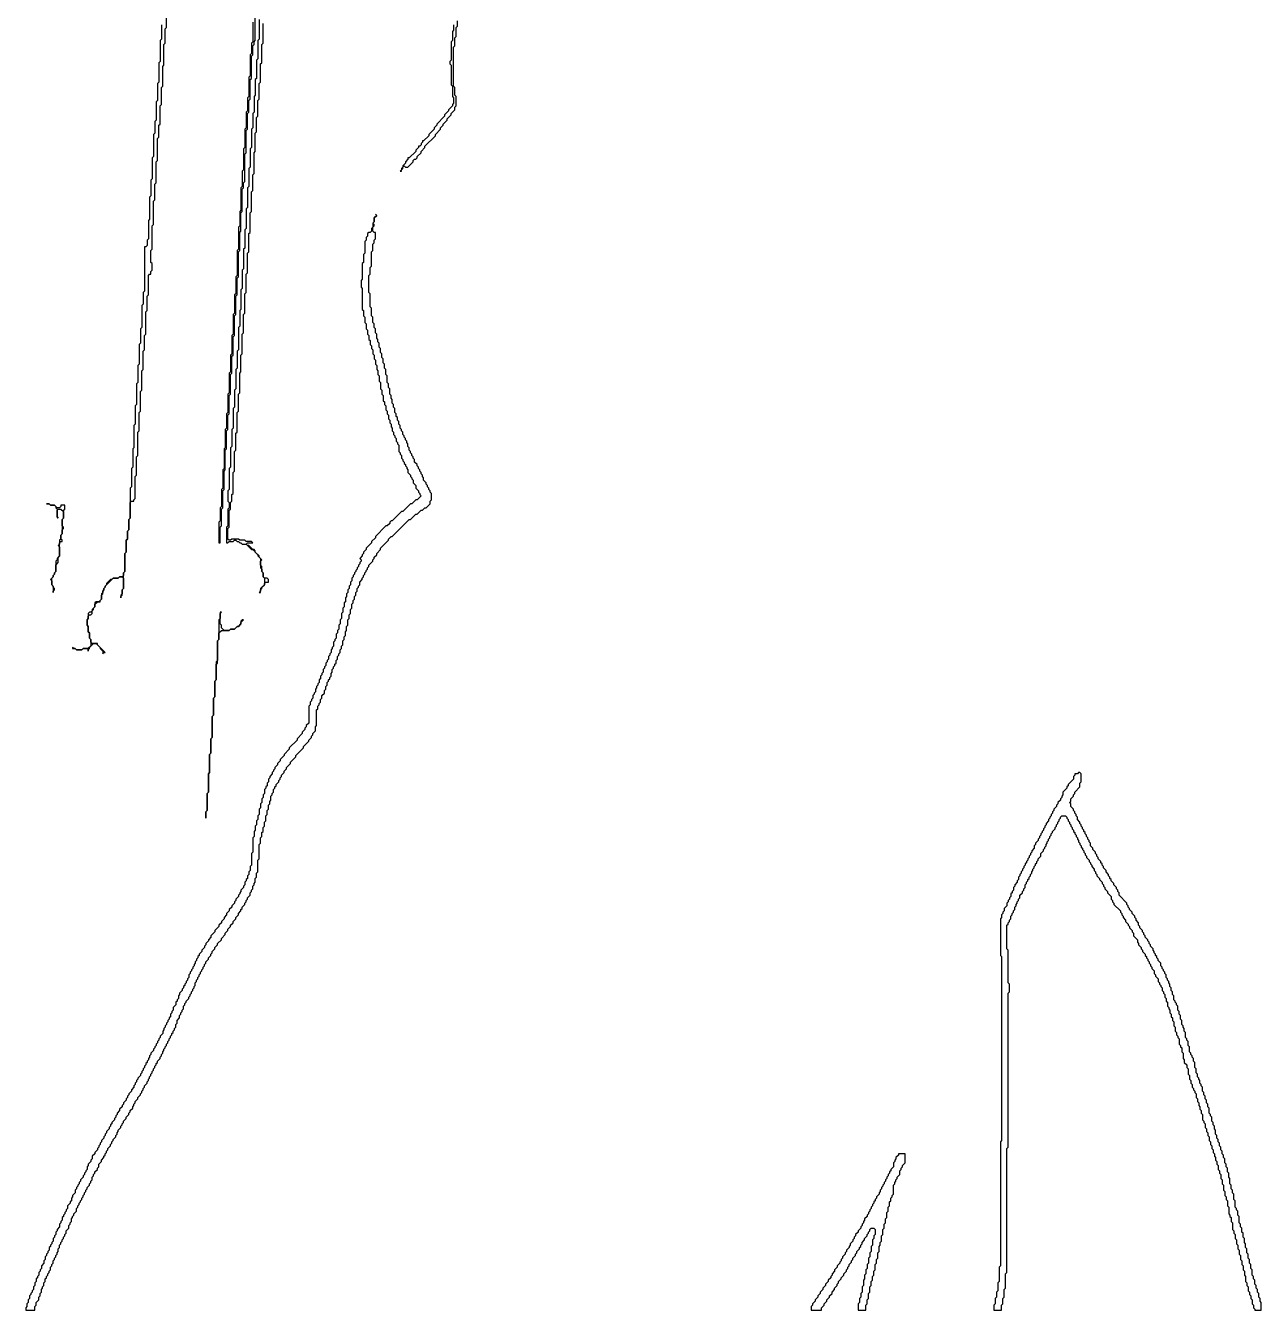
# Model space of a CAD drawing. Header units: metres. Extents: x 0 to 100, y 0 to 141.
# Drawn here: x 0.83 to 24.5, y 0.03 to 24.63 of the extents above; entities that cross this region are included whole.
import ezdxf

# ---------------------------------------------------------------- set-up
doc = ezdxf.new("R2010")
doc.units = ezdxf.units.M

msp = doc.modelspace()

# ---------------------------------------------------------------- linework, layer by layer
for points in [[(3.425, 24.65), (3.425, 24.375), (3.4, 24.35), (3.4, 23.95), (3.375, 23.925), (3.375, 23.55), (3.35, 23.525), (3.35, 23.2), (3.325, 23.175), (3.325, 22.825), (3.3, 22.8), (3.3, 22.575), (3.275, 22.55), (3.275, 22.125), (3.25, 22.1), (3.25, 21.7), (3.225, 21.675), (3.225, 21.375), (3.2, 21.35), (3.2, 20.925), (3.175, 20.9), (3.175, 20.55), (3.15, 20.525), (3.15, 20.425), (3.125, 20.4), (3.1, 20.4), (3.1, 19.55), (3.075, 19.525), (3.075, 19.3), (3.05, 19.275), (3.05, 18.85), (3.025, 18.825), (3.025, 18.55), (3, 18.525), (3, 18.15), (2.975, 18.125), (2.975, 17.8), (2.95, 17.775), (2.95, 17.375), (2.925, 17.35), (2.925, 17), (2.9, 16.975), (2.9, 16.55), (2.875, 16.525), (2.875, 16.175), (2.85, 16.15), (2.85, 15.8), (2.825, 15.775), (2.825, 15.2), (2.8, 15.175), (2.8, 14.975), (2.775, 14.95), (2.775, 14.8), (2.75, 14.775), (2.75, 14.55), (2.725, 14.525), (2.725, 14.175), (2.7, 14.15), (2.7, 14.1), (2.675, 14.075), (2.625, 14.075), (2.6, 14.05), (2.5, 14.05), (2.475, 14.025), (2.45, 14.025), (2.375, 13.95), (2.375, 13.925), (2.35, 13.9), (2.35, 13.875), (2.325, 13.85), (2.325, 13.825), (2.3, 13.8), (2.3, 13.775), (2.275, 13.75), (2.275, 13.65), (2.225, 13.6), (2.175, 13.6), (2.15, 13.575), (2.15, 13.5), (2.1, 13.45), (2.1, 13.425), (2.075, 13.4), (2.05, 13.4), (2.025, 13.375), (2.025, 13.275), (2, 13.25), (2, 13.15), (2.025, 13.125), (2.025, 13.025), (2.05, 13), (2.05, 12.9), (2.075, 12.875), (2.075, 12.75), (2.025, 12.7), (1.925, 12.7), (1.9, 12.675), (1.8, 12.675), (1.775, 12.7), (1.75, 12.7), (1.725, 12.725), (1.725, 12.7), (1.775, 12.7), (1.8, 12.675), (1.9, 12.675), (1.925, 12.7), (2, 12.7), (2.025, 12.675), (2.025, 12.65), (2.025, 12.675), (2.05, 12.7), (2.05, 12.725), (2.125, 12.8), (2.175, 12.8), (2.25, 12.725), (2.25, 12.7), (2.3, 12.65), (2.3, 12.6), (2.325, 12.625), (2.35, 12.625), (2.2, 12.775), (2.2, 12.8), (2.1, 12.8), (2.075, 12.825), (2.075, 12.875), (2.05, 12.9), (2.05, 13), (2.025, 13.025), (2.025, 13.125), (2, 13.15), (2, 13.25), (2.025, 13.275), (2.025, 13.325), (2.05, 13.35), (2.075, 13.35), (2.1, 13.375), (2.1, 13.425), (2.125, 13.45), (2.125, 13.475), (2.15, 13.5), (2.15, 13.55), (2.2, 13.6), (2.25, 13.6), (2.25, 13.625), (2.275, 13.65), (2.275, 13.725), (2.3, 13.75), (2.3, 13.8), (2.325, 13.825), (2.325, 13.85), (2.35, 13.875), (2.35, 13.9), (2.5, 14.05), (2.6, 14.05), (2.625, 14.075), (2.675, 14.075), (2.7, 14.05), (2.7, 13.85), (2.675, 13.825), (2.675, 13.75), (2.65, 13.725), (2.65, 13.675), (2.65, 13.7), (2.675, 13.725), (2.675, 13.825), (2.7, 13.85), (2.7, 14.15), (2.725, 14.175), (2.725, 14.525), (2.75, 14.55), (2.75, 14.775), (2.775, 14.8), (2.775, 14.95), (2.8, 14.975), (2.8, 15.175), (2.825, 15.2), (2.825, 15.5), (2.85, 15.525), (2.9, 15.525), (2.9, 15.55), (2.925, 15.575), (2.925, 16), (2.95, 16.025), (2.95, 16.375), (2.975, 16.4), (2.975, 16.85), (3, 16.875), (3, 17.225), (3.025, 17.25), (3.025, 17.625), (3.05, 17.65), (3.05, 18.025), (3.075, 18.05), (3.075, 18.4), (3.1, 18.425), (3.1, 18.7), (3.125, 18.725), (3.125, 19.15), (3.15, 19.175), (3.15, 19.45), (3.175, 19.475), (3.175, 19.85), (3.2, 19.875), (3.225, 19.875), (3.225, 19.925), (3.25, 19.95), (3.25, 20.075), (3.225, 20.1), (3.225, 20.325), (3.25, 20.35), (3.25, 20.8), (3.275, 20.825), (3.275, 21.275), (3.3, 21.3), (3.3, 21.6), (3.325, 21.625), (3.325, 22.025), (3.35, 22.05), (3.35, 22.475), (3.375, 22.5), (3.375, 22.725), (3.4, 22.75), (3.4, 23.1), (3.425, 23.125), (3.425, 23.45), (3.45, 23.475), (3.45, 23.85), (3.475, 23.875), (3.475, 24.275), (3.5, 24.3), (3.5, 24.575), (3.525, 24.6), (3.525, 25.05)], [(5.175, 24.7), (5.175, 24.325), (5.15, 24.3), (5.15, 24.1), (5.125, 24.075), (5.125, 23.675), (5.1, 23.65), (5.1, 23.275), (5.075, 23.25), (5.075, 23), (5.05, 22.975), (5.05, 22.675), (5.025, 22.65), (5.025, 22.3), (5, 22.275), (5, 21.875), (4.975, 21.85), (4.975, 21.55), (4.95, 21.525), (4.95, 21.1), (4.925, 21.075), (4.925, 20.8), (4.9, 20.775), (4.9, 20.35), (4.875, 20.325), (4.875, 19.85), (4.85, 19.825), (4.85, 19.5), (4.825, 19.475), (4.825, 19.125), (4.8, 19.1), (4.8, 18.725), (4.775, 18.7), (4.775, 18.35), (4.75, 18.325), (4.75, 18), (4.725, 17.975), (4.725, 17.6), (4.7, 17.575), (4.7, 17.225), (4.675, 17.2), (4.675, 16.925), (4.65, 16.9), (4.65, 16.55), (4.625, 16.525), (4.625, 16.15), (4.6, 16.125), (4.6, 15.775), (4.575, 15.75), (4.575, 15.425), (4.55, 15.4), (4.55, 15.15), (4.525, 15.125), (4.525, 14.725), (4.55, 14.725), (4.55, 15.025), (4.575, 15.05), (4.575, 15.375), (4.6, 15.4), (4.6, 15.725), (4.625, 15.75), (4.625, 16.1), (4.65, 16.125), (4.65, 16.5), (4.675, 16.525), (4.675, 16.875), (4.7, 16.9), (4.7, 17.175), (4.725, 17.2), (4.725, 17.55), (4.75, 17.575), (4.75, 17.95), (4.775, 17.975), (4.775, 18.3), (4.8, 18.325), (4.8, 18.675), (4.825, 18.7), (4.825, 19.075), (4.85, 19.1), (4.85, 19.45), (4.875, 19.475), (4.875, 19.8), (4.9, 19.825), (4.9, 20.3), (4.925, 20.325), (4.925, 20.675), (4.95, 20.7), (4.95, 21.05), (4.975, 21.075), (4.975, 21.5), (5, 21.525), (5, 21.625), (5.025, 21.65), (5.025, 22.175), (5.05, 22.2), (5.05, 22.625), (5.075, 22.65), (5.075, 22.95), (5.1, 22.975), (5.1, 23.2), (5.125, 23.225), (5.125, 23.6), (5.15, 23.625), (5.15, 24.05), (5.175, 24.075), (5.175, 24.25), (5.2, 24.275), (5.2, 24.325), (5.225, 24.35), (5.225, 25.025)], [(5.3, 24.75), (5.3, 24.375), (5.275, 24.35), (5.275, 24), (5.25, 23.975), (5.25, 23.625), (5.225, 23.6), (5.225, 23.3), (5.2, 23.275), (5.2, 22.975), (5.175, 22.95), (5.175, 22.675), (5.15, 22.65), (5.15, 22.3), (5.125, 22.275), (5.125, 21.925), (5.1, 21.9), (5.1, 21.55), (5.075, 21.525), (5.075, 21.15), (5.05, 21.125), (5.05, 20.75), (5.025, 20.725), (5.025, 20.375), (5, 20.35), (5, 19.975), (4.975, 19.95), (4.975, 19.6), (4.95, 19.575), (4.95, 19.2), (4.925, 19.175), (4.925, 18.875), (4.9, 18.85), (4.9, 18.425), (4.875, 18.4), (4.875, 18.075), (4.85, 18.05), (4.85, 17.675), (4.825, 17.65), (4.825, 17.325), (4.8, 17.3), (4.8, 16.925), (4.775, 16.9), (4.775, 16.575), (4.75, 16.55), (4.75, 16.175), (4.725, 16.15), (4.725, 15.75), (4.7, 15.725), (4.7, 15.525), (4.725, 15.5), (4.725, 15.4), (4.7, 15.375), (4.7, 15.05), (4.675, 15.025), (4.675, 14.725), (4.7, 14.725), (4.725, 14.75), (4.8, 14.75), (4.825, 14.775), (4.85, 14.775), (4.875, 14.75), (4.9, 14.75), (4.925, 14.725), (4.95, 14.725), (4.975, 14.7), (5.05, 14.7), (5.15, 14.6), (5.175, 14.6), (5.275, 14.5), (5.275, 14.475), (5.325, 14.425), (5.325, 14.25), (5.35, 14.225), (5.35, 14.175), (5.375, 14.15), (5.375, 14.075), (5.4, 14.05), (5.4, 13.925), (5.325, 13.85), (5.325, 13.8), (5.3, 13.775), (5.325, 13.775), (5.325, 13.825), (5.35, 13.85), (5.35, 13.875), (5.4, 13.925), (5.4, 13.95), (5.425, 13.975), (5.475, 13.975), (5.475, 14.025), (5.45, 14.05), (5.4, 14.05), (5.375, 14.075), (5.375, 14.15), (5.35, 14.175), (5.35, 14.275), (5.325, 14.3), (5.325, 14.375), (5.35, 14.4), (5.3, 14.45), (5.3, 14.475), (5.225, 14.55), (5.225, 14.575), (5.2, 14.6), (5.175, 14.6), (5.1, 14.675), (5.075, 14.675), (5.05, 14.7), (5.075, 14.725), (5.175, 14.725), (5.15, 14.75), (5.05, 14.75), (5.025, 14.775), (4.925, 14.775), (4.9, 14.8), (4.775, 14.8), (4.75, 14.775), (4.725, 14.775), (4.7, 14.8), (4.7, 15), (4.725, 15.025), (4.725, 15.35), (4.75, 15.375), (4.75, 15.5), (4.775, 15.525), (4.775, 15.65), (4.8, 15.675), (4.8, 16.075), (4.825, 16.1), (4.825, 16.475), (4.85, 16.5), (4.85, 16.825), (4.875, 16.85), (4.875, 17.225), (4.9, 17.25), (4.9, 17.575), (4.925, 17.6), (4.925, 17.975), (4.95, 18), (4.95, 18.325), (4.975, 18.35), (4.975, 18.725), (5, 18.75), (5, 19.1), (5.025, 19.125), (5.025, 19.5), (5.05, 19.525), (5.05, 19.875), (5.075, 19.9), (5.075, 20.275), (5.1, 20.3), (5.1, 20.65), (5.125, 20.675), (5.125, 21.05), (5.15, 21.075), (5.15, 21.45), (5.175, 21.475), (5.175, 21.775), (5.2, 21.8), (5.2, 22.2), (5.225, 22.225), (5.225, 22.575), (5.25, 22.6), (5.25, 22.875), (5.275, 22.9), (5.275, 23.2), (5.3, 23.225), (5.3, 23.525), (5.325, 23.55), (5.325, 23.9), (5.35, 23.925), (5.35, 24.275), (5.375, 24.3), (5.375, 24.675)], [(9.025, 24.65), (9.025, 24.55), (9, 24.525), (9, 24.35), (8.975, 24.325), (8.975, 23.975), (8.95, 23.95), (8.95, 23.9), (8.975, 23.875), (8.975, 23.5), (9, 23.475), (9, 23.275), (9.025, 23.25), (9.025, 23.15), (9, 23.125), (9, 23.1), (8.925, 23.025), (8.925, 23), (8.85, 22.925), (8.85, 22.9), (8.7, 22.75), (8.7, 22.725), (8.65, 22.675), (8.65, 22.65), (8.55, 22.55), (8.55, 22.525), (8.45, 22.425), (8.425, 22.425), (8.425, 22.4), (8.4, 22.375), (8.4, 22.35), (8.375, 22.325), (8.35, 22.325), (8.35, 22.3), (8.3, 22.25), (8.3, 22.225), (8.175, 22.1), (8.15, 22.1), (8.15, 22.075), (8.1, 22.025), (8.1, 22), (8.05, 21.95), (8.05, 21.925), (8.025, 21.9), (8.025, 21.875), (8, 21.85), (8.025, 21.85), (8.025, 21.875), (8.05, 21.9), (8.05, 21.925), (8.075, 21.95), (8.1, 21.925), (8.15, 21.925), (8.25, 22.025), (8.25, 22.05), (8.275, 22.075), (8.3, 22.075), (8.325, 22.1), (8.325, 22.125), (8.4, 22.2), (8.4, 22.225), (8.475, 22.3), (8.475, 22.325), (8.675, 22.525), (8.675, 22.55), (8.775, 22.65), (8.775, 22.675), (8.825, 22.725), (8.825, 22.75), (8.9, 22.825), (8.9, 22.85), (8.975, 22.925), (8.975, 22.95), (9.05, 23.025), (9.05, 23.075), (9.075, 23.1), (9.075, 23.275), (9.05, 23.3), (9.05, 23.45), (9.025, 23.475), (9.025, 24.225), (9.05, 24.25), (9.05, 24.4), (9.075, 24.425), (9.075, 24.6), (9.1, 24.625), (9.1, 24.725)]]:
    msp.add_lwpolyline(points)
for points in [[(7.525, 21.025), (7.55, 21), (7.5, 20.95), (7.5, 20.875), (7.475, 20.85), (7.475, 20.775), (7.45, 20.75), (7.45, 20.7), (7.425, 20.675), (7.4, 20.675), (7.375, 20.65), (7.375, 20.6), (7.35, 20.575), (7.35, 20.525), (7.325, 20.5), (7.325, 20.275), (7.3, 20.25), (7.3, 20.1), (7.275, 20.075), (7.275, 19.775), (7.25, 19.75), (7.25, 19.625), (7.275, 19.6), (7.275, 19.2), (7.3, 19.175), (7.3, 19.075), (7.325, 19.05), (7.325, 18.95), (7.35, 18.925), (7.35, 18.825), (7.375, 18.8), (7.375, 18.725), (7.4, 18.7), (7.4, 18.625), (7.425, 18.6), (7.425, 18.525), (7.45, 18.5), (7.45, 18.45), (7.475, 18.425), (7.475, 18.35), (7.5, 18.325), (7.5, 18.25), (7.525, 18.225), (7.525, 18.15), (7.55, 18.125), (7.55, 18.05), (7.575, 18.025), (7.575, 17.95), (7.6, 17.925), (7.6, 17.825), (7.625, 17.8), (7.625, 17.675), (7.65, 17.65), (7.65, 17.575), (7.675, 17.55), (7.675, 17.45), (7.7, 17.425), (7.7, 17.375), (7.725, 17.35), (7.725, 17.275), (7.75, 17.25), (7.75, 17.2), (7.775, 17.175), (7.775, 17.1), (7.8, 17.075), (7.8, 17.025), (7.825, 17), (7.825, 16.95), (7.85, 16.925), (7.85, 16.875), (7.875, 16.85), (7.875, 16.8), (7.9, 16.775), (7.9, 16.75), (7.925, 16.725), (7.925, 16.675), (7.95, 16.65), (7.95, 16.625), (7.975, 16.6), (7.975, 16.475), (8, 16.45), (8, 16.425), (8.025, 16.4), (8.025, 16.35), (8.05, 16.325), (8.05, 16.3), (8.075, 16.275), (8.075, 16.25), (8.1, 16.225), (8.1, 16.2), (8.125, 16.175), (8.125, 16.15), (8.15, 16.125), (8.15, 16.075), (8.2, 16.025), (8.2, 16), (8.225, 15.975), (8.225, 15.95), (8.25, 15.925), (8.25, 15.875), (8.3, 15.825), (8.3, 15.775), (8.35, 15.725), (8.35, 15.7), (8.375, 15.675), (8.375, 15.65), (8.4, 15.625), (8.325, 15.55), (8.3, 15.55), (8.225, 15.475), (8.2, 15.475), (8.05, 15.325), (8.025, 15.325), (7.85, 15.15), (7.825, 15.15), (7.8, 15.125), (7.8, 15.1), (7.75, 15.05), (7.725, 15.05), (7.525, 14.85), (7.525, 14.825), (7.45, 14.75), (7.45, 14.725), (7.35, 14.625), (7.35, 14.6), (7.3, 14.55), (7.3, 14.525), (7.275, 14.5), (7.275, 14.475), (7.225, 14.425), (7.25, 14.4), (7.25, 14.375), (7.225, 14.35), (7.225, 14.325), (7.2, 14.3), (7.2, 14.275), (7.175, 14.25), (7.175, 14.225), (7.15, 14.2), (7.15, 14.175), (7.125, 14.15), (7.125, 14.125), (7.1, 14.1), (7.1, 14.075), (7.075, 14.05), (7.075, 14), (7.05, 13.975), (7.05, 13.925), (7.025, 13.9), (7.025, 13.85), (7, 13.825), (7, 13.775), (6.975, 13.75), (6.975, 13.7), (6.95, 13.675), (6.95, 13.6), (6.925, 13.575), (6.925, 13.5), (6.9, 13.475), (6.9, 13.4), (6.875, 13.375), (6.875, 13.275), (6.85, 13.25), (6.85, 13.175), (6.825, 13.15), (6.825, 13.075), (6.8, 13.05), (6.8, 13), (6.775, 12.975), (6.775, 12.9), (6.75, 12.875), (6.75, 12.85), (6.725, 12.825), (6.725, 12.75), (6.7, 12.725), (6.7, 12.7), (6.675, 12.675), (6.675, 12.625), (6.65, 12.6), (6.65, 12.575), (6.625, 12.55), (6.625, 12.5), (6.6, 12.475), (6.6, 12.45), (6.575, 12.425), (6.575, 12.375), (6.55, 12.35), (6.55, 12.325), (6.525, 12.3), (6.525, 12.25), (6.5, 12.225), (6.5, 12.2), (6.475, 12.175), (6.475, 12.125), (6.45, 12.1), (6.45, 12.05), (6.425, 12.025), (6.425, 12), (6.4, 11.975), (6.4, 11.95), (6.375, 11.925), (6.375, 11.875), (6.35, 11.85), (6.35, 11.825), (6.325, 11.8), (6.325, 11.75), (6.3, 11.725), (6.3, 11.7), (6.275, 11.675), (6.275, 11.625), (6.25, 11.6), (6.25, 11.275), (6.2, 11.225), (6.2, 11.2), (6.175, 11.175), (6.175, 11.15), (6.125, 11.1), (6.125, 11.075), (6.025, 10.975), (6.025, 10.95), (5.875, 10.8), (5.875, 10.775), (5.775, 10.675), (5.775, 10.65), (5.7, 10.575), (5.7, 10.55), (5.65, 10.5), (5.65, 10.475), (5.6, 10.425), (5.6, 10.4), (5.575, 10.375), (5.575, 10.35), (5.55, 10.325), (5.55, 10.3), (5.5, 10.25), (5.5, 10.225), (5.475, 10.2), (5.475, 10.15), (5.45, 10.125), (5.45, 10.075), (5.425, 10.05), (5.425, 10.025), (5.4, 10), (5.4, 9.925), (5.375, 9.9), (5.375, 9.85), (5.35, 9.825), (5.35, 9.75), (5.325, 9.725), (5.325, 9.65), (5.3, 9.625), (5.3, 9.525), (5.275, 9.5), (5.275, 9.425), (5.25, 9.4), (5.25, 9.325), (5.225, 9.3), (5.225, 9.225), (5.2, 9.2), (5.2, 9.1), (5.175, 9.075), (5.175, 8.8), (5.15, 8.775), (5.15, 8.55), (5.125, 8.525), (5.125, 8.45), (5.1, 8.425), (5.1, 8.375), (5.075, 8.35), (5.075, 8.3), (5.05, 8.275), (5.05, 8.25), (5.025, 8.225), (5.025, 8.175), (5, 8.15), (5, 8.125), (4.95, 8.075), (4.95, 8.05), (4.925, 8.025), (4.925, 8), (4.9, 7.975), (4.9, 7.95), (4.85, 7.9), (4.85, 7.875), (4.825, 7.85), (4.825, 7.825), (4.775, 7.775), (4.775, 7.75), (4.725, 7.7), (4.725, 7.675), (4.675, 7.625), (4.675, 7.6), (4.625, 7.55), (4.625, 7.525), (4.575, 7.475), (4.575, 7.45), (4.525, 7.4), (4.525, 7.375), (4.45, 7.3), (4.45, 7.275), (4.375, 7.2), (4.375, 7.175), (4.325, 7.125), (4.325, 7.1), (4.275, 7.05), (4.275, 7.025), (4.25, 7), (4.25, 6.975), (4.2, 6.925), (4.2, 6.9), (4.15, 6.85), (4.15, 6.825), (4.125, 6.8), (4.125, 6.775), (4.1, 6.75), (4.1, 6.725), (4.075, 6.7), (4.075, 6.675), (4.05, 6.65), (4.05, 6.625), (4.025, 6.6), (4.025, 6.575), (4, 6.55), (4, 6.525), (3.975, 6.5), (3.975, 6.475), (3.95, 6.45), (3.95, 6.4), (3.925, 6.375), (3.925, 6.35), (3.9, 6.325), (3.9, 6.3), (3.875, 6.275), (3.875, 6.25), (3.85, 6.225), (3.85, 6.2), (3.825, 6.175), (3.825, 6.15), (3.775, 6.1), (3.775, 6.075), (3.75, 6.05), (3.75, 6), (3.725, 5.975), (3.725, 5.95), (3.7, 5.925), (3.7, 5.875), (3.65, 5.825), (3.65, 5.775), (3.625, 5.75), (3.625, 5.725), (3.6, 5.7), (3.6, 5.65), (3.575, 5.625), (3.575, 5.6), (3.55, 5.575), (3.55, 5.55), (3.525, 5.525), (3.525, 5.5), (3.5, 5.475), (3.5, 5.45), (3.475, 5.425), (3.475, 5.4), (3.45, 5.375), (3.45, 5.325), (3.4, 5.275), (3.4, 5.25), (3.375, 5.225), (3.375, 5.2), (3.35, 5.175), (3.35, 5.15), (3.325, 5.125), (3.325, 5.1), (3.3, 5.075), (3.3, 5.05), (3.275, 5.025), (3.275, 5), (3.225, 4.95), (3.225, 4.925), (3.2, 4.9), (3.2, 4.875), (3.175, 4.85), (3.175, 4.825), (3.15, 4.8), (3.15, 4.775), (3.125, 4.75), (3.125, 4.725), (3.1, 4.7), (3.1, 4.675), (3.075, 4.65), (3.075, 4.625), (3.05, 4.6), (3.05, 4.575), (3.025, 4.55), (3.025, 4.525), (2.975, 4.475), (2.975, 4.45), (2.95, 4.425), (2.95, 4.4), (2.925, 4.375), (2.925, 4.35), (2.9, 4.325), (2.9, 4.3), (2.85, 4.25), (2.85, 4.225), (2.8, 4.175), (2.8, 4.15), (2.775, 4.125), (2.775, 4.1), (2.75, 4.075), (2.75, 4.05), (2.7, 4), (2.7, 3.975), (2.675, 3.95), (2.675, 3.925), (2.625, 3.875), (2.625, 3.85), (2.575, 3.8), (2.575, 3.775), (2.55, 3.75), (2.55, 3.725), (2.525, 3.7), (2.525, 3.675), (2.475, 3.625), (2.475, 3.6), (2.45, 3.575), (2.45, 3.55), (2.425, 3.525), (2.425, 3.5), (2.375, 3.45), (2.375, 3.425), (2.35, 3.4), (2.35, 3.375), (2.325, 3.35), (2.325, 3.325), (2.275, 3.275), (2.275, 3.25), (2.25, 3.225), (2.25, 3.2), (2.225, 3.175), (2.225, 3.15), (2.2, 3.125), (2.2, 3.1), (2.15, 3.05), (2.15, 3.025), (2.1, 2.975), (2.1, 2.925), (2.075, 2.9), (2.075, 2.875), (2.025, 2.825), (2.025, 2.8), (2, 2.775), (2, 2.725), (1.975, 2.7), (1.975, 2.675), (1.95, 2.65), (1.95, 2.625), (1.925, 2.6), (1.925, 2.575), (1.875, 2.525), (1.875, 2.5), (1.85, 2.475), (1.85, 2.45), (1.825, 2.425), (1.825, 2.4), (1.8, 2.375), (1.8, 2.35), (1.775, 2.325), (1.775, 2.275), (1.725, 2.225), (1.725, 2.2), (1.7, 2.175), (1.7, 2.125), (1.675, 2.1), (1.675, 2.075), (1.625, 2.025), (1.625, 1.975), (1.6, 1.95), (1.6, 1.925), (1.575, 1.9), (1.575, 1.875), (1.55, 1.85), (1.55, 1.825), (1.525, 1.8), (1.525, 1.75), (1.5, 1.725), (1.5, 1.7), (1.475, 1.675), (1.475, 1.625), (1.425, 1.575), (1.425, 1.55), (1.4, 1.525), (1.4, 1.475), (1.375, 1.45), (1.375, 1.425), (1.35, 1.4), (1.35, 1.35), (1.325, 1.325), (1.325, 1.3), (1.3, 1.275), (1.3, 1.25), (1.275, 1.225), (1.275, 1.175), (1.25, 1.15), (1.25, 1.125), (1.225, 1.1), (1.225, 1.075), (1.2, 1.05), (1.2, 1), (1.175, 0.975), (1.175, 0.925), (1.125, 0.875), (1.125, 0.825), (1.1, 0.8), (1.1, 0.775), (1.075, 0.75), (1.075, 0.7), (1.05, 0.675), (1.05, 0.65), (1.025, 0.625), (1.025, 0.575), (1, 0.55), (1, 0.5), (0.975, 0.475), (0.975, 0.425), (0.95, 0.4), (0.95, 0.375), (0.925, 0.35), (0.925, 0.325), (0.9, 0.3), (0.9, 0.25), (0.875, 0.225), (0.875, 0.175), (0.85, 0.15), (0.85, 0.1), (0.825, 0.075), (0.825, 0.025), (1, 0.025), (1, 0.1), (1.025, 0.125), (1.025, 0.175), (1.075, 0.225), (1.075, 0.275), (1.1, 0.3), (1.1, 0.35), (1.125, 0.375), (1.125, 0.425), (1.15, 0.45), (1.15, 0.475), (1.175, 0.5), (1.175, 0.55), (1.2, 0.575), (1.2, 0.625), (1.225, 0.65), (1.225, 0.675), (1.25, 0.7), (1.25, 0.725), (1.275, 0.75), (1.275, 0.775), (1.3, 0.8), (1.3, 0.85), (1.325, 0.875), (1.325, 0.9), (1.35, 0.925), (1.35, 0.975), (1.375, 1), (1.375, 1.025), (1.4, 1.05), (1.4, 1.075), (1.425, 1.1), (1.425, 1.125), (1.45, 1.15), (1.45, 1.2), (1.475, 1.225), (1.475, 1.275), (1.5, 1.3), (1.5, 1.325), (1.525, 1.35), (1.525, 1.375), (1.55, 1.4), (1.55, 1.425), (1.575, 1.45), (1.575, 1.475), (1.6, 1.5), (1.6, 1.55), (1.65, 1.6), (1.65, 1.65), (1.675, 1.675), (1.675, 1.7), (1.7, 1.725), (1.7, 1.775), (1.725, 1.8), (1.725, 1.825), (1.75, 1.85), (1.75, 1.875), (1.8, 1.925), (1.8, 1.975), (1.825, 2), (1.825, 2.025), (1.85, 2.05), (1.85, 2.075), (1.875, 2.1), (1.875, 2.125), (1.9, 2.15), (1.9, 2.175), (1.925, 2.2), (1.925, 2.225), (1.95, 2.25), (1.95, 2.275), (1.975, 2.3), (1.975, 2.325), (2, 2.35), (2, 2.375), (2.05, 2.425), (2.05, 2.45), (2.075, 2.475), (2.075, 2.5), (2.1, 2.525), (2.1, 2.575), (2.125, 2.6), (2.125, 2.625), (2.15, 2.65), (2.15, 2.675), (2.2, 2.725), (2.2, 2.75), (2.225, 2.775), (2.225, 2.825), (2.275, 2.875), (2.275, 2.9), (2.325, 2.95), (2.325, 2.975), (2.35, 3), (2.35, 3.025), (2.375, 3.05), (2.375, 3.075), (2.4, 3.1), (2.4, 3.125), (2.45, 3.175), (2.45, 3.2), (2.475, 3.225), (2.475, 3.25), (2.5, 3.275), (2.5, 3.3), (2.55, 3.35), (2.55, 3.375), (2.575, 3.4), (2.575, 3.425), (2.6, 3.45), (2.6, 3.475), (2.65, 3.525), (2.65, 3.55), (2.675, 3.575), (2.675, 3.6), (2.7, 3.625), (2.7, 3.65), (2.75, 3.7), (2.75, 3.725), (2.8, 3.775), (2.8, 3.8), (2.825, 3.825), (2.825, 3.85), (2.875, 3.9), (2.875, 3.925), (2.9, 3.95), (2.9, 3.975), (2.925, 4), (2.925, 4.025), (2.975, 4.075), (2.975, 4.1), (3.025, 4.15), (3.025, 4.175), (3.05, 4.2), (3.05, 4.225), (3.075, 4.25), (3.075, 4.275), (3.1, 4.3), (3.1, 4.325), (3.15, 4.375), (3.15, 4.4), (3.175, 4.425), (3.175, 4.45), (3.2, 4.475), (3.2, 4.5), (3.225, 4.525), (3.225, 4.55), (3.25, 4.575), (3.25, 4.6), (3.275, 4.625), (3.275, 4.65), (3.3, 4.675), (3.3, 4.7), (3.325, 4.725), (3.325, 4.75), (3.35, 4.775), (3.35, 4.8), (3.4, 4.85), (3.4, 4.875), (3.425, 4.9), (3.425, 4.925), (3.45, 4.95), (3.45, 4.975), (3.475, 5), (3.475, 5.025), (3.5, 5.05), (3.5, 5.075), (3.525, 5.1), (3.525, 5.125), (3.55, 5.15), (3.55, 5.175), (3.575, 5.2), (3.575, 5.225), (3.6, 5.25), (3.6, 5.275), (3.625, 5.3), (3.625, 5.325), (3.65, 5.35), (3.65, 5.375), (3.675, 5.4), (3.675, 5.425), (3.7, 5.45), (3.7, 5.5), (3.725, 5.525), (3.725, 5.575), (3.775, 5.625), (3.775, 5.675), (3.8, 5.7), (3.8, 5.725), (3.825, 5.75), (3.825, 5.775), (3.85, 5.8), (3.85, 5.85), (3.875, 5.875), (3.875, 5.9), (3.9, 5.925), (3.9, 5.95), (3.95, 6), (3.95, 6.025), (3.975, 6.05), (3.975, 6.075), (4, 6.1), (4, 6.125), (4.025, 6.15), (4.025, 6.175), (4.05, 6.2), (4.05, 6.225), (4.075, 6.25), (4.075, 6.3), (4.1, 6.325), (4.1, 6.35), (4.125, 6.375), (4.125, 6.4), (4.15, 6.425), (4.15, 6.45), (4.175, 6.475), (4.175, 6.5), (4.2, 6.525), (4.2, 6.55), (4.225, 6.575), (4.225, 6.6), (4.25, 6.625), (4.25, 6.65), (4.275, 6.675), (4.275, 6.7), (4.325, 6.75), (4.325, 6.775), (4.375, 6.825), (4.375, 6.85), (4.4, 6.875), (4.4, 6.9), (4.45, 6.95), (4.45, 6.975), (4.5, 7.025), (4.5, 7.05), (4.575, 7.125), (4.575, 7.15), (4.65, 7.225), (4.65, 7.25), (4.7, 7.3), (4.7, 7.325), (4.75, 7.375), (4.75, 7.4), (4.8, 7.45), (4.8, 7.475), (4.85, 7.525), (4.85, 7.55), (4.9, 7.6), (4.9, 7.625), (4.95, 7.675), (4.95, 7.7), (4.975, 7.725), (4.975, 7.75), (5.025, 7.8), (5.025, 7.825), (5.05, 7.85), (5.05, 7.875), (5.075, 7.9), (5.075, 7.925), (5.125, 7.975), (5.125, 8.025), (5.15, 8.05), (5.15, 8.075), (5.175, 8.1), (5.175, 8.15), (5.2, 8.175), (5.2, 8.2), (5.225, 8.225), (5.225, 8.3), (5.25, 8.325), (5.25, 8.4), (5.275, 8.425), (5.275, 8.65), (5.3, 8.675), (5.3, 8.95), (5.325, 8.975), (5.325, 9.075), (5.35, 9.1), (5.35, 9.175), (5.375, 9.2), (5.375, 9.275), (5.4, 9.3), (5.4, 9.375), (5.425, 9.4), (5.425, 9.5), (5.45, 9.525), (5.45, 9.6), (5.475, 9.625), (5.475, 9.7), (5.5, 9.725), (5.5, 9.775), (5.525, 9.8), (5.525, 9.875), (5.55, 9.9), (5.55, 9.925), (5.575, 9.95), (5.575, 10), (5.6, 10.025), (5.6, 10.05), (5.625, 10.075), (5.625, 10.1), (5.675, 10.15), (5.675, 10.175), (5.7, 10.2), (5.7, 10.225), (5.725, 10.25), (5.725, 10.275), (5.775, 10.325), (5.775, 10.35), (5.825, 10.4), (5.825, 10.425), (5.9, 10.5), (5.9, 10.525), (6, 10.625), (6, 10.65), (6.15, 10.8), (6.15, 10.825), (6.25, 10.925), (6.25, 10.95), (6.3, 11), (6.3, 11.025), (6.325, 11.05), (6.325, 11.075), (6.375, 11.125), (6.375, 11.2), (6.4, 11.225), (6.4, 11.525), (6.425, 11.55), (6.425, 11.6), (6.45, 11.625), (6.45, 11.65), (6.475, 11.675), (6.475, 11.725), (6.5, 11.75), (6.5, 11.8), (6.55, 11.85), (6.55, 11.9), (6.575, 11.925), (6.575, 11.975), (6.6, 12), (6.6, 12.05), (6.625, 12.075), (6.625, 12.1), (6.65, 12.125), (6.65, 12.15), (6.675, 12.175), (6.675, 12.225), (6.7, 12.25), (6.7, 12.3), (6.725, 12.325), (6.725, 12.35), (6.75, 12.375), (6.75, 12.4), (6.775, 12.425), (6.775, 12.475), (6.8, 12.5), (6.8, 12.55), (6.825, 12.575), (6.825, 12.6), (6.85, 12.625), (6.85, 12.675), (6.875, 12.7), (6.875, 12.75), (6.9, 12.775), (6.9, 12.85), (6.925, 12.875), (6.925, 12.925), (6.95, 12.95), (6.95, 13.025), (6.975, 13.05), (6.975, 13.125), (7, 13.15), (7, 13.25), (7.025, 13.275), (7.025, 13.35), (7.05, 13.375), (7.05, 13.45), (7.075, 13.475), (7.075, 13.55), (7.1, 13.575), (7.1, 13.625), (7.125, 13.65), (7.125, 13.7), (7.15, 13.725), (7.15, 13.775), (7.175, 13.8), (7.175, 13.85), (7.2, 13.875), (7.2, 13.9), (7.225, 13.925), (7.225, 13.975), (7.275, 14.025), (7.275, 14.05), (7.3, 14.075), (7.3, 14.1), (7.325, 14.125), (7.325, 14.15), (7.35, 14.175), (7.35, 14.2), (7.375, 14.225), (7.375, 14.25), (7.4, 14.275), (7.4, 14.3), (7.475, 14.375), (7.475, 14.4), (7.5, 14.425), (7.5, 14.45), (7.55, 14.5), (7.55, 14.525), (7.625, 14.6), (7.625, 14.625), (7.775, 14.775), (7.775, 14.8), (7.825, 14.85), (7.85, 14.85), (8.175, 15.175), (8.2, 15.175), (8.3, 15.275), (8.325, 15.275), (8.4, 15.35), (8.425, 15.35), (8.475, 15.4), (8.5, 15.4), (8.575, 15.475), (8.575, 15.525), (8.6, 15.55), (8.6, 15.675), (8.575, 15.7), (8.575, 15.725), (8.55, 15.75), (8.55, 15.775), (8.525, 15.8), (8.525, 15.825), (8.5, 15.85), (8.5, 15.875), (8.45, 15.925), (8.45, 15.975), (8.425, 16), (8.425, 16.025), (8.4, 16.05), (8.4, 16.075), (8.375, 16.1), (8.375, 16.125), (8.35, 16.15), (8.35, 16.175), (8.325, 16.2), (8.325, 16.225), (8.275, 16.275), (8.275, 16.325), (8.25, 16.35), (8.25, 16.375), (8.225, 16.4), (8.225, 16.425), (8.2, 16.45), (8.2, 16.475), (8.175, 16.5), (8.175, 16.55), (8.15, 16.575), (8.15, 16.625), (8.125, 16.65), (8.125, 16.675), (8.1, 16.7), (8.1, 16.725), (8.075, 16.75), (8.075, 16.775), (8.05, 16.8), (8.05, 16.85), (8.025, 16.875), (8.025, 16.9), (8, 16.925), (8, 16.975), (7.975, 17), (7.975, 17.05), (7.95, 17.075), (7.95, 17.125), (7.925, 17.15), (7.925, 17.2), (7.9, 17.225), (7.9, 17.3), (7.875, 17.325), (7.875, 17.375), (7.85, 17.4), (7.85, 17.475), (7.825, 17.5), (7.825, 17.55), (7.8, 17.575), (7.8, 17.675), (7.775, 17.7), (7.775, 17.775), (7.75, 17.8), (7.75, 17.925), (7.725, 17.95), (7.725, 18.05), (7.7, 18.075), (7.7, 18.15), (7.675, 18.175), (7.675, 18.25), (7.65, 18.275), (7.65, 18.35), (7.625, 18.375), (7.625, 18.45), (7.6, 18.475), (7.6, 18.55), (7.575, 18.575), (7.575, 18.625), (7.55, 18.65), (7.55, 18.725), (7.525, 18.75), (7.525, 18.825), (7.5, 18.85), (7.5, 18.925), (7.475, 18.95), (7.475, 19.05), (7.45, 19.075), (7.45, 19.225), (7.425, 19.25), (7.425, 19.5), (7.4, 19.525), (7.4, 19.85), (7.425, 19.875), (7.425, 20), (7.45, 20.025), (7.45, 20.3), (7.475, 20.325), (7.475, 20.45), (7.5, 20.475), (7.5, 20.525), (7.525, 20.55), (7.525, 20.675), (7.5, 20.675), (7.475, 20.7), (7.475, 20.775), (7.5, 20.8), (7.5, 20.825), (7.475, 20.85), (7.5, 20.875), (7.5, 20.95), (7.55, 21)], [(1.225, 15.475), (1.275, 15.475), (1.3, 15.45), (1.375, 15.45), (1.4, 15.425), (1.4, 15.4), (1.425, 15.375), (1.425, 15.225), (1.45, 15.2), (1.425, 15.225), (1.425, 15.35), (1.45, 15.375), (1.5, 15.375), (1.55, 15.325), (1.55, 15.2), (1.525, 15.175), (1.525, 14.9), (1.5, 14.875), (1.5, 14.8), (1.475, 14.775), (1.475, 14.7), (1.45, 14.675), (1.475, 14.65), (1.475, 14.475), (1.425, 14.425), (1.425, 14.4), (1.4, 14.375), (1.4, 14.175), (1.375, 14.15), (1.375, 14.125), (1.35, 14.1), (1.35, 14.075), (1.3, 14.025), (1.325, 14), (1.325, 13.925), (1.35, 13.9), (1.35, 13.775), (1.35, 13.8), (1.375, 13.825), (1.375, 13.85), (1.35, 13.875), (1.35, 13.9), (1.325, 13.925), (1.325, 14.05), (1.35, 14.075), (1.35, 14.1), (1.375, 14.125), (1.375, 14.15), (1.4, 14.175), (1.4, 14.3), (1.45, 14.35), (1.45, 14.45), (1.475, 14.475), (1.475, 14.725), (1.5, 14.75), (1.525, 14.75), (1.525, 14.775), (1.5, 14.8), (1.5, 14.875), (1.525, 14.9), (1.525, 14.975), (1.55, 15), (1.55, 15.025), (1.525, 15.05), (1.525, 15.175), (1.55, 15.2), (1.55, 15.35), (1.575, 15.375), (1.575, 15.45), (1.5, 15.45), (1.5, 15.425), (1.475, 15.4), (1.425, 15.4), (1.375, 15.45), (1.3, 15.45), (1.275, 15.475)], [(4.55, 13.4), (4.55, 13.275), (4.525, 13.25), (4.525, 12.875), (4.5, 12.85), (4.5, 12.475), (4.475, 12.45), (4.475, 12.1), (4.45, 12.075), (4.45, 11.775), (4.425, 11.75), (4.425, 11.425), (4.4, 11.4), (4.4, 11), (4.375, 10.975), (4.375, 10.7), (4.35, 10.675), (4.35, 10.325), (4.325, 10.3), (4.325, 9.95), (4.3, 9.925), (4.3, 9.6), (4.275, 9.575), (4.275, 9.45), (4.275, 9.575), (4.3, 9.6), (4.3, 9.925), (4.325, 9.95), (4.325, 10.3), (4.35, 10.325), (4.35, 10.675), (4.375, 10.7), (4.375, 10.975), (4.4, 11), (4.4, 11.4), (4.425, 11.425), (4.425, 11.75), (4.45, 11.775), (4.45, 12.075), (4.475, 12.1), (4.475, 12.4), (4.5, 12.425), (4.5, 12.85), (4.525, 12.875), (4.525, 13), (4.575, 13.05), (4.725, 13.05), (4.75, 13.075), (4.825, 13.075), (4.875, 13.125), (4.9, 13.125), (4.95, 13.175), (4.95, 13.2), (5, 13.25), (4.975, 13.25), (4.95, 13.225), (4.95, 13.175), (4.9, 13.125), (4.875, 13.125), (4.825, 13.075), (4.75, 13.075), (4.725, 13.05), (4.625, 13.05), (4.575, 13.1), (4.575, 13.15), (4.55, 13.175), (4.55, 13.375), (4.575, 13.4)], [(21, 10.325), (20.975, 10.3), (20.925, 10.3), (20.925, 10.275), (20.9, 10.25), (20.9, 10.2), (20.8, 10.1), (20.8, 10.075), (20.775, 10.05), (20.775, 10.025), (20.7, 9.95), (20.7, 9.9), (20.675, 9.875), (20.675, 9.85), (20.65, 9.825), (20.65, 9.8), (20.6, 9.75), (20.6, 9.725), (20.575, 9.7), (20.575, 9.675), (20.525, 9.625), (20.525, 9.6), (20.5, 9.575), (20.5, 9.55), (20.475, 9.525), (20.475, 9.5), (20.45, 9.475), (20.45, 9.45), (20.425, 9.425), (20.425, 9.4), (20.375, 9.35), (20.375, 9.325), (20.35, 9.3), (20.35, 9.275), (20.325, 9.25), (20.325, 9.225), (20.3, 9.2), (20.3, 9.175), (20.275, 9.15), (20.275, 9.125), (20.25, 9.1), (20.25, 9.075), (20.225, 9.05), (20.225, 9.025), (20.175, 8.975), (20.175, 8.95), (20.15, 8.925), (20.15, 8.875), (20.1, 8.825), (20.1, 8.8), (20.075, 8.775), (20.075, 8.75), (20.05, 8.725), (20.05, 8.7), (20.025, 8.675), (20.025, 8.65), (20, 8.625), (20, 8.6), (19.975, 8.575), (19.975, 8.55), (19.95, 8.525), (19.95, 8.5), (19.925, 8.475), (19.925, 8.45), (19.9, 8.425), (19.9, 8.4), (19.875, 8.375), (19.875, 8.35), (19.85, 8.325), (19.85, 8.275), (19.825, 8.25), (19.825, 8.225), (19.775, 8.175), (19.775, 8.15), (19.75, 8.125), (19.75, 8.075), (19.725, 8.05), (19.725, 8.025), (19.7, 8), (19.7, 7.95), (19.675, 7.925), (19.675, 7.9), (19.65, 7.875), (19.65, 7.85), (19.625, 7.825), (19.625, 7.775), (19.575, 7.725), (19.575, 7.675), (19.55, 7.65), (19.55, 7.625), (19.525, 7.6), (19.525, 7.55), (19.5, 7.525), (19.5, 6.825), (19.525, 6.8), (19.525, 3.275), (19.5, 3.25), (19.5, 0.875), (19.475, 0.85), (19.475, 0.575), (19.45, 0.55), (19.45, 0.4), (19.425, 0.375), (19.425, 0.275), (19.4, 0.25), (19.4, 0.15), (19.375, 0.125), (19.375, 0.025), (19.525, 0.025), (19.525, 0.125), (19.55, 0.15), (19.55, 0.25), (19.575, 0.275), (19.575, 0.425), (19.6, 0.45), (19.6, 0.725), (19.625, 0.75), (19.625, 3.125), (19.65, 3.15), (19.65, 6.1), (19.675, 6.125), (19.675, 6.275), (19.65, 6.3), (19.65, 6.925), (19.625, 6.95), (19.625, 7.4), (19.65, 7.425), (19.65, 7.45), (19.675, 7.475), (19.675, 7.5), (19.7, 7.525), (19.7, 7.575), (19.725, 7.6), (19.725, 7.625), (19.75, 7.65), (19.75, 7.675), (19.775, 7.7), (19.775, 7.75), (19.8, 7.775), (19.8, 7.8), (19.825, 7.825), (19.825, 7.85), (19.85, 7.875), (19.85, 7.9), (19.875, 7.925), (19.875, 7.975), (19.925, 8.025), (19.925, 8.05), (19.95, 8.075), (19.95, 8.1), (19.975, 8.125), (19.975, 8.175), (20, 8.2), (20, 8.225), (20.025, 8.25), (20.025, 8.275), (20.05, 8.3), (20.05, 8.325), (20.075, 8.35), (20.075, 8.375), (20.1, 8.4), (20.1, 8.425), (20.125, 8.45), (20.125, 8.475), (20.15, 8.5), (20.15, 8.525), (20.175, 8.55), (20.175, 8.575), (20.2, 8.6), (20.2, 8.625), (20.225, 8.65), (20.225, 8.675), (20.275, 8.725), (20.275, 8.775), (20.325, 8.825), (20.325, 8.85), (20.35, 8.875), (20.35, 8.9), (20.375, 8.925), (20.375, 8.95), (20.4, 8.975), (20.4, 9), (20.425, 9.025), (20.425, 9.05), (20.45, 9.075), (20.45, 9.1), (20.475, 9.125), (20.475, 9.15), (20.5, 9.175), (20.5, 9.2), (20.55, 9.25), (20.55, 9.275), (20.575, 9.3), (20.575, 9.325), (20.6, 9.35), (20.6, 9.375), (20.625, 9.4), (20.625, 9.425), (20.65, 9.45), (20.65, 9.475), (20.675, 9.5), (20.75, 9.5), (20.775, 9.475), (20.775, 9.45), (20.8, 9.425), (20.8, 9.4), (20.825, 9.375), (20.825, 9.35), (20.85, 9.325), (20.85, 9.3), (20.875, 9.275), (20.875, 9.25), (20.9, 9.225), (20.9, 9.2), (20.925, 9.175), (20.925, 9.15), (20.95, 9.125), (20.95, 9.1), (20.975, 9.075), (20.975, 9.05), (21, 9.025), (21, 9), (21.025, 8.975), (21.025, 8.95), (21.05, 8.925), (21.05, 8.9), (21.075, 8.875), (21.075, 8.85), (21.1, 8.825), (21.1, 8.8), (21.125, 8.775), (21.125, 8.75), (21.15, 8.725), (21.15, 8.7), (21.2, 8.65), (21.2, 8.625), (21.225, 8.6), (21.225, 8.575), (21.25, 8.55), (21.25, 8.525), (21.3, 8.475), (21.3, 8.45), (21.325, 8.425), (21.325, 8.4), (21.35, 8.375), (21.35, 8.35), (21.4, 8.3), (21.4, 8.275), (21.45, 8.225), (21.45, 8.2), (21.475, 8.175), (21.475, 8.15), (21.5, 8.125), (21.5, 8.1), (21.55, 8.05), (21.55, 8.025), (21.625, 7.95), (21.625, 7.9), (21.65, 7.875), (21.65, 7.85), (21.675, 7.825), (21.675, 7.8), (21.8, 7.675), (21.8, 7.65), (21.825, 7.625), (21.825, 7.6), (21.85, 7.575), (21.85, 7.55), (21.9, 7.5), (21.9, 7.475), (21.95, 7.425), (21.95, 7.4), (21.975, 7.375), (21.975, 7.35), (22.025, 7.3), (22.025, 7.275), (22.05, 7.25), (22.05, 7.2), (22.125, 7.125), (22.125, 7.075), (22.15, 7.05), (22.15, 7.025), (22.2, 6.975), (22.2, 6.95), (22.225, 6.925), (22.225, 6.9), (22.275, 6.85), (22.275, 6.825), (22.3, 6.8), (22.3, 6.775), (22.325, 6.75), (22.325, 6.725), (22.35, 6.7), (22.35, 6.675), (22.375, 6.65), (22.375, 6.625), (22.4, 6.6), (22.4, 6.575), (22.45, 6.525), (22.45, 6.475), (22.475, 6.45), (22.475, 6.425), (22.525, 6.375), (22.525, 6.325), (22.55, 6.3), (22.55, 6.275), (22.575, 6.25), (22.575, 6.225), (22.6, 6.2), (22.6, 6.15), (22.625, 6.125), (22.625, 6.1), (22.65, 6.075), (22.65, 6.025), (22.675, 6), (22.675, 5.95), (22.7, 5.925), (22.7, 5.85), (22.725, 5.825), (22.725, 5.8), (22.75, 5.775), (22.75, 5.725), (22.775, 5.7), (22.775, 5.65), (22.8, 5.625), (22.8, 5.575), (22.825, 5.55), (22.825, 5.475), (22.85, 5.45), (22.85, 5.375), (22.875, 5.35), (22.875, 5.3), (22.9, 5.275), (22.9, 5.25), (22.925, 5.225), (22.925, 5.125), (22.95, 5.1), (22.95, 5.075), (22.975, 5.05), (22.975, 4.975), (23, 4.95), (23, 4.85), (23.025, 4.825), (23.025, 4.775), (23.075, 4.725), (23.075, 4.675), (23.1, 4.65), (23.1, 4.55), (23.125, 4.525), (23.125, 4.45), (23.15, 4.425), (23.15, 4.375), (23.175, 4.35), (23.175, 4.3), (23.2, 4.275), (23.2, 4.25), (23.225, 4.225), (23.225, 4.2), (23.25, 4.175), (23.25, 4.1), (23.275, 4.075), (23.275, 4.025), (23.3, 4), (23.3, 3.95), (23.325, 3.925), (23.325, 3.875), (23.35, 3.85), (23.35, 3.8), (23.375, 3.775), (23.375, 3.675), (23.4, 3.65), (23.4, 3.625), (23.425, 3.6), (23.425, 3.525), (23.45, 3.5), (23.45, 3.45), (23.475, 3.425), (23.475, 3.375), (23.5, 3.35), (23.5, 3.275), (23.525, 3.25), (23.525, 3.2), (23.55, 3.175), (23.55, 3.125), (23.575, 3.1), (23.575, 3.05), (23.6, 3.025), (23.6, 2.975), (23.625, 2.95), (23.625, 2.9), (23.65, 2.875), (23.65, 2.825), (23.675, 2.8), (23.675, 2.725), (23.7, 2.7), (23.7, 2.65), (23.725, 2.625), (23.725, 2.55), (23.75, 2.525), (23.75, 2.45), (23.775, 2.425), (23.775, 2.325), (23.8, 2.3), (23.8, 2.225), (23.825, 2.2), (23.825, 2.15), (23.85, 2.125), (23.85, 2.025), (23.875, 2), (23.875, 1.875), (23.9, 1.85), (23.9, 1.825), (23.925, 1.8), (23.925, 1.725), (23.95, 1.7), (23.95, 1.575), (23.975, 1.55), (23.975, 1.5), (24, 1.475), (24, 1.4), (24.025, 1.375), (24.025, 1.3), (24.05, 1.275), (24.05, 1.2), (24.075, 1.175), (24.075, 1.1), (24.1, 1.075), (24.1, 1), (24.125, 0.975), (24.125, 0.9), (24.15, 0.875), (24.15, 0.8), (24.175, 0.775), (24.175, 0.7), (24.2, 0.675), (24.2, 0.575), (24.225, 0.55), (24.225, 0.5), (24.25, 0.475), (24.25, 0.4), (24.275, 0.375), (24.275, 0.325), (24.3, 0.3), (24.3, 0.25), (24.325, 0.225), (24.325, 0.15), (24.35, 0.125), (24.35, 0.075), (24.375, 0.05), (24.375, 0.025), (24.5, 0.025), (24.5, 0.175), (24.475, 0.2), (24.475, 0.25), (24.45, 0.275), (24.45, 0.35), (24.425, 0.375), (24.425, 0.425), (24.4, 0.45), (24.4, 0.5), (24.375, 0.525), (24.375, 0.6), (24.35, 0.625), (24.35, 0.675), (24.325, 0.7), (24.325, 0.8), (24.3, 0.825), (24.3, 0.9), (24.275, 0.925), (24.275, 1), (24.25, 1.025), (24.25, 1.1), (24.225, 1.125), (24.225, 1.2), (24.2, 1.225), (24.2, 1.3), (24.175, 1.325), (24.175, 1.4), (24.15, 1.425), (24.15, 1.5), (24.125, 1.525), (24.125, 1.6), (24.1, 1.625), (24.1, 1.675), (24.075, 1.7), (24.075, 1.825), (24.05, 1.85), (24.05, 1.925), (24.025, 1.95), (24.025, 1.975), (24, 2), (24, 2.125), (23.975, 2.15), (23.975, 2.25), (23.95, 2.275), (23.95, 2.325), (23.925, 2.35), (23.925, 2.425), (23.9, 2.45), (23.9, 2.55), (23.875, 2.575), (23.875, 2.65), (23.85, 2.675), (23.85, 2.75), (23.825, 2.775), (23.825, 2.825), (23.8, 2.85), (23.8, 2.925), (23.775, 2.95), (23.775, 3), (23.75, 3.025), (23.75, 3.075), (23.725, 3.1), (23.725, 3.15), (23.7, 3.175), (23.7, 3.225), (23.675, 3.25), (23.675, 3.3), (23.65, 3.325), (23.65, 3.375), (23.625, 3.4), (23.625, 3.475), (23.6, 3.5), (23.6, 3.55), (23.575, 3.575), (23.575, 3.625), (23.55, 3.65), (23.55, 3.725), (23.525, 3.75), (23.525, 3.775), (23.5, 3.8), (23.5, 3.9), (23.475, 3.925), (23.475, 3.975), (23.45, 4), (23.45, 4.05), (23.425, 4.075), (23.425, 4.125), (23.4, 4.15), (23.4, 4.2), (23.375, 4.225), (23.375, 4.3), (23.35, 4.325), (23.35, 4.35), (23.325, 4.375), (23.325, 4.425), (23.3, 4.45), (23.3, 4.475), (23.275, 4.5), (23.275, 4.55), (23.25, 4.575), (23.25, 4.65), (23.225, 4.675), (23.225, 4.775), (23.2, 4.8), (23.2, 4.85), (23.175, 4.875), (23.175, 4.9), (23.15, 4.925), (23.15, 4.95), (23.125, 4.975), (23.125, 5.075), (23.1, 5.1), (23.1, 5.175), (23.075, 5.2), (23.075, 5.225), (23.05, 5.25), (23.05, 5.35), (23.025, 5.375), (23.025, 5.425), (23, 5.45), (23, 5.475), (22.975, 5.5), (22.975, 5.575), (22.95, 5.6), (22.95, 5.675), (22.925, 5.7), (22.925, 5.75), (22.9, 5.775), (22.9, 5.85), (22.875, 5.875), (22.875, 5.9), (22.85, 5.925), (22.85, 5.95), (22.825, 5.975), (22.825, 6.05), (22.8, 6.075), (22.8, 6.125), (22.775, 6.15), (22.775, 6.2), (22.75, 6.225), (22.75, 6.275), (22.725, 6.3), (22.725, 6.325), (22.7, 6.35), (22.7, 6.375), (22.675, 6.4), (22.675, 6.45), (22.65, 6.475), (22.65, 6.5), (22.625, 6.525), (22.625, 6.55), (22.6, 6.575), (22.6, 6.6), (22.575, 6.625), (22.575, 6.675), (22.525, 6.725), (22.525, 6.75), (22.5, 6.775), (22.5, 6.8), (22.475, 6.825), (22.475, 6.85), (22.45, 6.875), (22.45, 6.9), (22.425, 6.925), (22.425, 6.95), (22.375, 7), (22.375, 7.025), (22.35, 7.05), (22.35, 7.075), (22.325, 7.1), (22.325, 7.125), (22.275, 7.175), (22.275, 7.2), (22.25, 7.225), (22.25, 7.25), (22.225, 7.275), (22.225, 7.3), (22.175, 7.35), (22.175, 7.375), (22.15, 7.4), (22.15, 7.45), (22.1, 7.5), (22.1, 7.525), (22.075, 7.55), (22.075, 7.575), (22.025, 7.625), (22.025, 7.65), (21.975, 7.7), (21.975, 7.725), (21.95, 7.75), (21.95, 7.775), (21.925, 7.8), (21.925, 7.825), (21.775, 7.975), (21.775, 8.025), (21.75, 8.05), (21.75, 8.075), (21.725, 8.1), (21.725, 8.125), (21.675, 8.175), (21.675, 8.2), (21.625, 8.25), (21.625, 8.275), (21.6, 8.3), (21.6, 8.325), (21.575, 8.35), (21.575, 8.375), (21.525, 8.425), (21.525, 8.45), (21.475, 8.5), (21.475, 8.525), (21.45, 8.55), (21.45, 8.575), (21.425, 8.6), (21.425, 8.625), (21.375, 8.675), (21.375, 8.7), (21.35, 8.725), (21.35, 8.75), (21.325, 8.775), (21.325, 8.8), (21.275, 8.85), (21.275, 8.875), (21.225, 8.925), (21.225, 8.975), (21.2, 9), (21.2, 9.025), (21.175, 9.05), (21.175, 9.075), (21.15, 9.1), (21.15, 9.125), (21.125, 9.15), (21.125, 9.175), (21.1, 9.2), (21.1, 9.225), (21.075, 9.25), (21.075, 9.275), (21.05, 9.3), (21.05, 9.325), (21.025, 9.35), (21.025, 9.375), (20.975, 9.425), (20.975, 9.475), (20.95, 9.5), (20.95, 9.525), (20.925, 9.55), (20.925, 9.575), (20.9, 9.6), (20.9, 9.625), (20.85, 9.675), (20.85, 9.725), (20.825, 9.75), (20.85, 9.775), (20.85, 9.825), (20.9, 9.875), (20.9, 9.9), (20.925, 9.925), (20.925, 9.95), (21.025, 10.05), (21.025, 10.125), (21.05, 10.15), (21.05, 10.3), (21.025, 10.325)], [(17.55, 3.025), (17.55, 3), (17.5, 2.95), (17.5, 2.925), (17.475, 2.9), (17.475, 2.875), (17.45, 2.85), (17.45, 2.775), (17.4, 2.725), (17.4, 2.7), (17.375, 2.675), (17.375, 2.65), (17.35, 2.625), (17.35, 2.6), (17.325, 2.575), (17.325, 2.55), (17.3, 2.525), (17.3, 2.5), (17.275, 2.475), (17.275, 2.45), (17.25, 2.425), (17.25, 2.4), (17.225, 2.375), (17.225, 2.35), (17.2, 2.325), (17.2, 2.3), (17.175, 2.275), (17.175, 2.25), (17.125, 2.2), (17.125, 2.175), (17.1, 2.15), (17.1, 2.125), (17.075, 2.1), (17.075, 2.075), (17.05, 2.05), (17.05, 2.025), (17.025, 2), (17.025, 1.975), (17, 1.95), (17, 1.925), (16.975, 1.9), (16.975, 1.875), (16.95, 1.85), (16.95, 1.825), (16.9, 1.775), (16.9, 1.75), (16.875, 1.725), (16.875, 1.7), (16.85, 1.675), (16.85, 1.65), (16.825, 1.625), (16.825, 1.6), (16.775, 1.55), (16.775, 1.525), (16.725, 1.475), (16.725, 1.45), (16.7, 1.425), (16.7, 1.4), (16.675, 1.375), (16.675, 1.35), (16.625, 1.3), (16.625, 1.275), (16.6, 1.25), (16.6, 1.225), (16.55, 1.175), (16.55, 1.15), (16.525, 1.125), (16.525, 1.1), (16.475, 1.05), (16.475, 1.025), (16.45, 1), (16.45, 0.975), (16.425, 0.95), (16.425, 0.925), (16.375, 0.875), (16.375, 0.85), (16.325, 0.8), (16.325, 0.775), (16.275, 0.725), (16.275, 0.7), (16.25, 0.675), (16.25, 0.65), (16.2, 0.6), (16.2, 0.575), (16.15, 0.525), (16.15, 0.5), (16.1, 0.45), (16.1, 0.425), (16.05, 0.375), (16.05, 0.35), (16, 0.3), (16, 0.275), (15.95, 0.225), (15.95, 0.2), (15.9, 0.15), (15.9, 0.125), (15.875, 0.1), (15.875, 0.025), (16.075, 0.025), (16.075, 0.075), (16.125, 0.125), (16.125, 0.15), (16.175, 0.2), (16.175, 0.225), (16.225, 0.275), (16.225, 0.3), (16.275, 0.35), (16.275, 0.375), (16.325, 0.425), (16.325, 0.45), (16.375, 0.5), (16.375, 0.525), (16.4, 0.55), (16.4, 0.575), (16.45, 0.625), (16.45, 0.65), (16.5, 0.7), (16.5, 0.725), (16.55, 0.775), (16.55, 0.8), (16.575, 0.825), (16.575, 0.85), (16.6, 0.875), (16.6, 0.9), (16.65, 0.95), (16.65, 0.975), (16.675, 1), (16.675, 1.025), (16.725, 1.075), (16.725, 1.1), (16.75, 1.125), (16.75, 1.15), (16.8, 1.2), (16.8, 1.225), (16.825, 1.25), (16.825, 1.275), (16.85, 1.3), (16.85, 1.325), (16.9, 1.375), (16.9, 1.4), (16.95, 1.45), (16.95, 1.475), (16.975, 1.5), (16.975, 1.525), (17, 1.55), (17, 1.575), (17.025, 1.6), (17.075, 1.6), (17.1, 1.575), (17.1, 1.475), (17.075, 1.45), (17.075, 1.4), (17.05, 1.375), (17.05, 1.275), (17.025, 1.25), (17.025, 1.15), (17, 1.125), (17, 1.05), (16.975, 1.025), (16.975, 0.925), (16.95, 0.9), (16.95, 0.825), (16.925, 0.8), (16.925, 0.725), (16.9, 0.7), (16.9, 0.625), (16.875, 0.6), (16.875, 0.5), (16.85, 0.475), (16.85, 0.375), (16.825, 0.35), (16.825, 0.275), (16.8, 0.25), (16.8, 0.175), (16.775, 0.15), (16.775, 0.025), (16.925, 0.025), (16.925, 0.125), (16.95, 0.15), (16.95, 0.225), (16.975, 0.25), (16.975, 0.35), (17, 0.375), (17, 0.475), (17.025, 0.5), (17.025, 0.575), (17.05, 0.6), (17.05, 0.675), (17.075, 0.7), (17.075, 0.775), (17.1, 0.8), (17.1, 0.9), (17.125, 0.925), (17.125, 1), (17.15, 1.025), (17.15, 1.125), (17.175, 1.15), (17.175, 1.25), (17.2, 1.275), (17.2, 1.325), (17.225, 1.35), (17.225, 1.45), (17.25, 1.475), (17.25, 1.575), (17.275, 1.6), (17.275, 1.675), (17.3, 1.7), (17.3, 1.775), (17.325, 1.8), (17.325, 1.9), (17.35, 1.925), (17.35, 2), (17.375, 2.025), (17.375, 2.1), (17.4, 2.125), (17.4, 2.175), (17.425, 2.2), (17.425, 2.225), (17.45, 2.25), (17.45, 2.425), (17.475, 2.45), (17.475, 2.475), (17.5, 2.5), (17.5, 2.525), (17.525, 2.55), (17.525, 2.575), (17.575, 2.625), (17.575, 2.7), (17.6, 2.725), (17.6, 2.75), (17.625, 2.775), (17.625, 2.8), (17.675, 2.85), (17.675, 3.025)]]:
    msp.add_lwpolyline(points, close=True)

doc.saveas('drawing.dxf')
